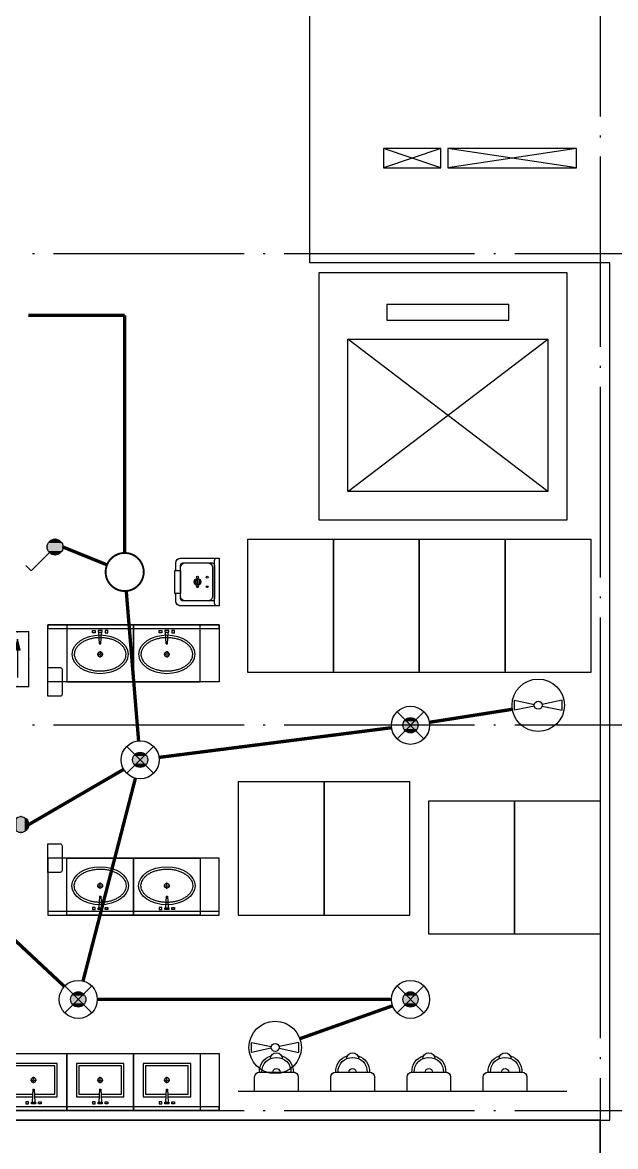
# Model space of a CAD drawing. Extents: x -288892 to 250096, y -100054 to 404668.
# Drawn here: x 35335 to 41559, y 7322 to 19125 of the extents above; entities that cross this region are included whole.
import ezdxf
from ezdxf.enums import TextEntityAlignment as Align
from ezdxf.xclip import XClip

# ---------------------------------------------------------------- set-up
doc = ezdxf.new("R2010")
doc.units = 0
doc.header["$LTSCALE"] = 1000
doc.header["$MEASUREMENT"] = 0
doc.linetypes.add('104-14# 核心筒$0$DOTE', pattern=[2.4200000000000004, 2, -0.2, 0.02, -0.2])
doc.layers.get('0').update_dxf_attribs({"linetype": 'CONTINUOUS'})
doc.layers.add('104-14# 核心筒$0$04-不打印_辅助线', color=165, linetype='CONTINUOUS', plot=False)
for name, color, linetype in [('104-14# 核心筒$0$A-E_电梯', 171, 'CONTINUOUS'), ('104-14# 核心筒$0$A-I_卫-洁具', 241, 'CONTINUOUS'), ('104-14# 核心筒$0$A_AXIS-轴线', 36, '104-14# 核心筒$0$DOTE'), ('EQUIP-动力', 3, 'CONTINUOUS'), ('EQUIP-照明', 3, 'CONTINUOUS'), ('TEL_TEXT', 3, 'CONTINUOUS'), ('WIRE-照明', 1, 'CONTINUOUS'), ('X-104 14#平面$0$05-填充_天正', 26, 'CONTINUOUS'), ('X-104 14#平面$0$A-TECH_暖通', 6, 'CONTINUOUS')]:
    doc.layers.add(name, color=color, linetype=linetype)
doc.layers.add('X-104 14#平面$0$000套内', color=226, linetype='CONTINUOUS', lineweight=30)
doc.styles.add('_TEL_DIM', font='SIMPLEX', dxfattribs={"width": 0.8, "height": 3.5, "bigfont": 'HZTXT'})
doc.styles.get("Standard").update_dxf_attribs({"font": 'gbenor.shx', "bigfont": 'gbcbig.shx'})

# ---------------------------------------------------------------- blocks, each defined once
blk = doc.blocks.new('104-14# 核心筒$0$jhat')
for p, q in [((-395, -250.0000000000582), (-395, 249.9999999999418)), ((-395, 249.9999999999418), (-44.99999999994179, 249.9999999999418)), ((-44.99999999994179, 249.9999999999418), (-44.99999999994179, 11.73657725605881)), ((-219.9999999999418, 32.25599999987753), (-219.9999999999418, 5.03999999986263)), ((-124.8214514199644, 8.000000000058208), (11.68149024352897, 14.3899337601033)), ((-124.8214514199644, 7.999999999941792), (-124.8214514199644, -8.000000000058208)), ((11.68149024352897, 14.3899337601033), (11.68149024352897, -14.3899337601033)), ((-225.0399999999208, -1.164153218269348e-10), (-253.7679999999236, -1.164153218269348e-10)), ((-219.9999999999418, -5.040000000095461), (-219.9999999999418, -32.76000000012573)), ((-186.7359999999171, -1.164153218269348e-10), (-214.9599999999045, -1.164153218269348e-10)), ((-124.8214514199644, -8.000000000058208), (11.68149024352897, -14.3899337601033)), ((-44.99999999994179, -12.38077738613356), (-44.99999999994179, -250.0000000000582)), ((-44.99999999994179, -250.0000000000582), (-395, -250.0000000000582))]:
    blk.add_line(p, q)
at = {"color": 8}
blk.add_lwpolyline([(-69.99999999994179, -11.06304409715813), (-69.99999999994179, -225.0000000000582), (-370, -225.0000000000582), (-370, 224.9999999999418), (-69.99999999994179, 224.9999999999418), (-69.99999999994179, 10.56628493819153)], dxfattribs=at)
at = {"ltscale": 1000, "const_width": 0.8399999999999999}
blk.add_lwpolyline([(-219.5799999999581, 0.1399999998975545, 0.9999999999999999), (-220.4199999999255, 0.1399999998975545, 0.9999999999999999)], format="xyb", close=True, dxfattribs=at)
for points in [[(7.191454842337407, 81.35012003820157), (30, 81.35012003820157), (30, 51.35012003820157), (7.191454842337407, 51.35012003820157)], [(11.68149024352897, -21.35012003820157), (30, -21.35012003820157), (30, 21.35012003820157), (11.68149024352897, 21.35012003820157)], [(7.191454842337407, -81.35012003820157), (30, -81.35012003820157), (30, -51.35012003820157), (7.191454842337407, -51.35012003820157)]]:
    blk.add_lwpolyline(points, close=True)
blk.add_circle((-219.9999999999418, -1.164153218269348e-10), 25.2)
at = {"layer": '104-14# 核心筒$0$04-不打印_辅助线'}
blk.add_lwpolyline([(100.0000000001164, -350), (100.0000000000582, 350), (-499.9999999999418, 350), (-499.9999999998836, -350)], close=True, dxfattribs=at)
blk = doc.blocks.new('104-14# 核心筒$0$hgfasg')
at = {"layer": '104-14# 核心筒$0$04-不打印_辅助线'}
blk.add_lwpolyline([(-450, 1400), (450, 1400), (450, 0), (-450, 0)], close=True, dxfattribs=at)
blk = doc.blocks.new('104-14# 核心筒$0$A-toilet-F2$0$A-toilet-F3$0$xb')
for p, q in [((-228.5999999991618, 152.3999999994412), (-228.6000000010245, 9.313225746154785e-10)), ((177.7999999998137, 203.2000000000698), (-177.7999999993481, 203.1999999994878)), ((228.6000000010245, -9.313225746154785e-10), (228.6000000005588, 152.3999999997905)), ((-228.6000000010245, 9.313225746154785e-10), (228.6000000010245, -9.313225746154785e-10))]:
    blk.add_line(p, q)
for centre, radius, start, end in [((-6.349999998696148, 209.549999998766), 171.56755229355, 106.6068803142738, 182.1210963969083), ((-6.349999998696148, 209.549999998766), 146.16755229355, 87.87890362284142, 182.1210963969083), ((9.313225746154785e-10, 342.8999999993248), 63.50000000000001, 1.07073087239469, 178.9292691276053), ((6.350000001490116, 209.549999998766), 146.16755229355, 357.8789036030917, 92.12109637715858), ((6.350000001490116, 209.549999998766), 171.56755229355, 357.8789036030917, 73.39311968572625), ((1.396983861923218e-09, 203.1999999987893), 38.1, 0, 180), ((-177.7999999993481, 152.3999999992084), 50.8, 90, 180), ((177.8000000002794, 152.3999999997905), 50.8, 0, 90)]:
    blk.add_arc(centre, radius, start, end)
blk = doc.blocks.new('104-14# 核心筒$0$meae')
for p, q in [((-215.039999999979, 0), (-243.7679999999818, 0)), ((-210, 5.039999999979045), (-210, 32.76000000000931)), ((-176.7359999999753, 0), (-204.9599999999627, 0)), ((-99.54815868195146, 8), (21.68149024352897, 14.3899337600451)), ((-99.54815868195146, -7.999999999941792), (-99.54815868195146, 8)), ((21.68149024352897, -14.3899337601033), (21.68149024352897, 14.3899337600451)), ((-210, -32.25599999999395), (-210, -5.039999999979045)), ((-99.54815868195146, -8.000000000058208), (21.68149024352897, -14.3899337601033))]:
    blk.add_line(p, q)
at = {"const_width": 0.8399999999999999}
blk.add_lwpolyline([(-209.5800000000163, -0.1400000000139698, -0.9999999999999999), (-210.4199999999837, -0.1400000000139698, -0.9999999999999999)], format="xyb", close=True, dxfattribs=at)
for points in [[(17.19145484233741, 81.35012003820157), (40, 81.35012003820157), (39.99999999994179, 51.35012003820157), (17.1914548422792, 51.35012003820157)], [(21.68149024352897, 21.35012003820157), (40, 21.35012003820157), (40, -21.35012003820157), (21.68149024352897, -21.35012003820157)], [(17.19145484233741, -81.35012003820157), (40, -81.35012003820157), (39.99999999994179, -51.35012003820157), (17.1914548422792, -51.35012003820157)]]:
    blk.add_lwpolyline(points, close=True)
blk.add_circle((-210, 0), 25.2)
blk.add_ellipse((-210, 0), major_axis=(0, -296.8388870928175), ratio=0.6737661697857759)
at = {"color": 8}
blk.add_open_spline([(-210, -271.838887092832), (-201.6286662275088, -271.838887092832), (-193.2556980797672, -270.8834744876949), (-176.5567826171755, -267.0318226981908), (-168.2292954665609, -264.1331208487391), (-151.7464247078751, -256.3412992825033), (-143.592075161112, -251.4461166422116), (-127.6688291439204, -239.6628589069005), (-119.9016611408442, -232.7743547918508), (-105.0053654383519, -217.100718463771), (-97.87740360945463, -208.3160983382841), (-84.50442564953119, -189.0367220979533), (-78.25994529254967, -178.5426552897552), (-66.86596525227651, -156.1005802754662), (-61.71665413689334, -144.1531549534993), (-52.68240508378949, -119.1104159536771), (-48.79751711455174, -106.0155586157343), (-42.41598126577446, -79.01830609660828), (-39.91934085072717, -65.11628590768669), (-36.39207964838715, -36.86706837144447), (-35.3614577781409, -22.5202054088586), (-34.79793056182098, 6.244822261855006), (-35.26502483320655, 20.66266644134885), (-37.68259151588427, 49.19399507466005), (-39.63306519814068, 63.30715293157846), (-44.95700291811954, 90.86129060061648), (-48.33046480413759, 104.3019146881416), (-56.39392556494568, 130.1611448710319), (-61.0838973345235, 142.5793309712317), (-71.62818411248736, 166.0733063118532), (-77.48238030000357, 177.1485642623738), (-90.15903716551838, 197.6798496269621), (-96.98112566315103, 207.1352148510632), (-111.3602107425686, 224.2113378457143), (-118.9163064261083, 231.8314545630128), (-134.510733252624, 245.1036245926516), (-142.547481424408, 250.7556368449004), (-158.868371842138, 260.0530890176306), (-167.1509793659789, 263.6999722997425), (-183.7976203592261, 269.0257272459567), (-192.162095878215, 270.7072330619558), (-208.8995512870024, 272.153067119536), (-217.2755150526064, 271.9185741905239), (-234.0031495776493, 269.526916392555), (-242.3573442720808, 267.3679324407713), (-258.9526960913208, 261.0731867576833), (-267.1936322519905, 256.9349128940958), (-283.3781850557425, 246.65468100406), (-291.3201072766096, 240.5117016318836), (-306.6623222918133, 226.2813428560039), (-314.0611830068519, 218.1942343084957), (-328.0653621423407, 200.2301868745126), (-334.6699371464783, 190.353927289194), (-346.859358667396, 169.044026111078), (-352.4439172392595, 157.6110181525), (-362.4072642970132, 133.476927122334), (-366.7859668953461, 120.7763437553076), (-374.1964356524404, 94.43610308453208), (-377.2281845823745, 80.79684587812517), (-381.8495765395346, 52.93462008907227), (-383.4392193020904, 38.71199739631265), (-385.1273327118251, 10.0537408667733), (-385.225804392132, -4.381569712015335), (-383.9285565786413, -33.08909023553133), (-382.5328362500295, -47.36097819061251), (-378.2902226594742, -75.36972922243876), (-375.4433290168527, -89.10625087702647), (-368.3874579074909, -115.6863969620317), (-364.1784936326439, -128.529630749661), (-354.5335200406262, -152.9902308470919), (-349.097582319926, -164.6071133053629), (-337.1786070214584, -186.3198765731067), (-330.6958189697471, -196.415140855941), (-316.9037533847149, -214.843760280055), (-309.5951420506462, -223.1764269854757), (-294.4000191528467, -237.9131964488188), (-286.5148495539906, -244.3169298697612), (-270.41386736813, -255.1213227973203), (-262.1997869724291, -259.5227866767091), (-245.6385630253353, -266.3373192788567), (-237.2919559226721, -268.7527736420161), (-222.6272707111784, -271.2949484957498), (-216.3134306632564, -271.838887092832), (-210, -271.838887092832)], degree=3, knots=[0, 0, 0, 0, 0.1541728099079682, 0.1541728099079682, 0.3083456198159364, 0.3083456198159364, 0.4625184297239047, 0.4625184297239047, 0.6166912396318729, 0.6166912396318729, 0.7708640495398411, 0.7708640495398411, 0.9250368594478093, 0.9250368594478093, 1.079209669355778, 1.079209669355778, 1.233382479263746, 1.233382479263746, 1.387555289171714, 1.387555289171714, 1.541728099079682, 1.541728099079682, 1.69590090898765, 1.69590090898765, 1.850073718895619, 1.850073718895619, 2.004246528803587, 2.004246528803587, 2.158419338711555, 2.158419338711555, 2.312592148619523, 2.312592148619523, 2.466764958527492, 2.466764958527492, 2.62093776843546, 2.62093776843546, 2.775110578343428, 2.775110578343428, 2.929283388251396, 2.929283388251396, 3.083456198159364, 3.083456198159364, 3.237629008067333, 3.237629008067333, 3.391801817975301, 3.391801817975301, 3.545974627883269, 3.545974627883269, 3.700147437791237, 3.700147437791237, 3.854320247699206, 3.854320247699206, 4.008493057607174, 4.008493057607174, 4.162665867515142, 4.162665867515142, 4.31683867742311, 4.31683867742311, 4.471011487331078, 4.471011487331078, 4.625184297239047, 4.625184297239047, 4.779357107147015, 4.779357107147015, 4.933529917054983, 4.933529917054983, 5.087702726962951, 5.087702726962951, 5.24187553687092, 5.24187553687092, 5.396048346778888, 5.396048346778888, 5.550221156686856, 5.550221156686856, 5.704393966594824, 5.704393966594824, 5.858566776502792, 5.858566776502792, 6.012739586410761, 6.012739586410761, 6.166912396318729, 6.166912396318729, 6.283185307179586, 6.283185307179586, 6.283185307179586, 6.283185307179586], dxfattribs=at)
at = {"layer": '104-14# 核心筒$0$04-不打印_辅助线'}
blk.add_lwpolyline([(-499.9999999998836, -349.9999999999418), (-499.9999999998836, 350.0000000000582), (100.0000000001164, 350.0000000000582), (100.0000000001164, -349.9999999999418)], close=True, dxfattribs=at)
blk = doc.blocks.new('104-14# 核心筒$0$hgfd')
at = {"color": 8}
for p, q in [((3.335953806526959e-07, 266.5000000000036), (2.372253220528364e-07, 189.5000000000036)), ((-38.49999971458601, 228.000000048185), (38.50000028541399, 227.9999999518077))]:
    blk.add_line(p, q, dxfattribs=at)
for points in [[(250, -3.504792402964085e-07), (-249.9999999999927, 3.504792402964085e-07), (-249.9999994917889, 406.0000003504792, -0.4142135623732199), (-199.9999994292011, 456.0000002878987), (-119.9999994292084, 456.0000001877597), (-119.9999994166865, 466.000000187767), (120.0000005833208, 465.9999998122548), (120.0000005708062, 455.9999998122548), (200.000000570777, 455.9999997121158, -0.414213562372991), (250.0000005081893, 405.9999996495353)], [(175.000000062566, 49.99999974339516), (-174.9999999374049, 50.00000025659756, -0.4142135623730927), (-199.9999999061183, 75.00000028789145), (-199.9999995230974, 381.0000002878987, -0.414213562373095), (-174.9999994917962, 406.0000002565976), (175.0000005082111, 405.9999997434024, -0.4142135623731322), (200.0000004769245, 380.9999997121085), (200.0000000938744, 74.99999971210127, -0.4142135623730573)], [(250, -3.504792402964085e-07), (-249.9999999999927, 3.504792402964085e-07), (-249.9999999686988, 25.00000035048652, -0.4142135623730971), (-224.9999999373977, 50.00000031918535), (225.0000000625878, 49.99999968082193, -0.4142135623730932), (250.0000000313012, 24.99999964952804)]]:
    blk.add_lwpolyline(points, format="xyb", close=True)
blk.add_lwpolyline([(120.0000005708062, 455.9999998122548), (200.000000570777, 455.9999997121158, -0.414213562373095), (250.0000005081893, 405.9999996495353), (250, -3.504792402964085e-07), (-249.9999999999927, 3.504792402964085e-07), (-249.9999994917889, 406.0000003504792, -0.4142135623730929), (-199.9999994292011, 456.0000002878987), (-119.9999994292084, 456.0000001877597)], format="xyb")
blk.add_lwpolyline([(150.0000000876389, 69.99999977469633), (-149.9999999123756, 70.00000022531094, -0.4142135623730976), (-199.9999998497879, 120.0000002878915), (-199.9999995543913, 356.0000002878842, -0.414213562373095), (-149.9999994918035, 406.0000002253037), (150.0000005081965, 405.9999997746963, -0.414213562373095), (200.0000004456087, 355.9999997121085), (200.0000001502194, 119.9999997121231, -0.4142135623731096)], format="xyb", close=True, dxfattribs=at)
blk.add_lwpolyline([(120.0000005082184, 405.9999998122476), (-119.9999994917889, 406.0000001877524), (-119.9999994166865, 466.000000187767), (120.0000005833208, 465.9999998122548)], close=True)
for centre, radius in [((-49.99999971457146, 228.0000000625914), 10), ((2.854139893315732e-07, 228.0000000000036), 35), ((50.00000028542127, 227.9999999374159), 10), ((-49.99999983975431, 128.0000000625841), 10), ((50.00000016025297, 127.9999999374159), 10)]:
    blk.add_circle(centre, radius)
blk.add_circle((2.854139893315732e-07, 228.0000000000036), 25, dxfattribs=at)
blk = doc.blocks.new('104-14# 核心筒$0$wrert')
for p, q in [((300.0000000001164, 200.0000000001637), (1900.000000000116, 2300.000000000164)), ((300.0000000001164, 2300.000000000164), (1900.000000000116, 200.0000000001637)), ((2265.000000000116, 1890.120000000174), (2100.000000000175, 1890.120000000174)), ((2100.000000000175, 1890.120000000174), (2100.000000000175, 609.8800000001538)), ((2265.000000000116, 609.8800000001538), (2265.000000000116, 1890.120000000174)), ((2100.000000000175, 609.8800000001538), (2265.000000000116, 609.8800000001538))]:
    blk.add_line(p, q)
for points in [[(1.164153218269348e-10, 2600.000000000278), (2600.000000000175, 2600.000000000278), (2600.000000000175, -3.819877747446299e-11), (1.164153218269348e-10, -3.819877747446299e-11)], [(300.0000000001164, 2300.000000000164), (1900.000000000116, 2300.000000000164), (1900.000000000116, 200.0000000001637), (300.0000000001164, 200.0000000001637), (300.0000000001164, 2300.000000000164)]]:
    blk.add_lwpolyline(points, close=True)
blk = doc.blocks.new('104-14# 核心筒')
at = {"layer": '104-14# 核心筒$0$A-I_卫-洁具', "ltscale": 0.1}
blk.add_line((41049.99999999996, 7900.000000000062), (37599.9999999998, 7900.000000000062), dxfattribs=at)
for points in [[(35599.99999999997, 12800.00020147528), (37400.00000000009, 12800.00020147616), (37400.00000000009, 12200.00020147616), (35599.99999999997, 12200.00020147528)], [(35599.99999999997, 12760.00020147517), (37400.0000000002, 12760.00020147482), (37400.0000000002, 12800.00020147482), (35599.99999999997, 12800.00020147517)], [(35600.00000000102, 9750.00020154228), (37399.99999999985, 9750.000201541348), (37399.99999999985, 10350.00020154135), (35600.00000000102, 10350.00020154228)], [(35600.00000000102, 9750.00020154228), (37400.00000000125, 9750.00020154193), (37400.00000000125, 9790.00020154193), (35600.00000000102, 9790.00020154228)], [(37399.99999999948, 7699.99999999674), (33900.00000000177, 7699.999999994813), (33900.00000000177, 8299.999999994812), (37399.99999999948, 8299.99999999674)], [(33900.00000000334, 7699.999999997672), (37400.00000000087, 7699.999999997322), (37400.00000000087, 7739.999999997322), (33900.00000000334, 7739.999999997672)]]:
    blk.add_lwpolyline(points, close=True, dxfattribs=at)
for points in [[(35599.99999999997, 12050.00020147528), (35599.99999999997, 12350.00020147528), (35729.99999999997, 12350.00020147528, -0.414213562373095), (35749.99999999997, 12330.00020147528), (35749.99999999997, 12070.00020147528, -0.414213562373095), (35729.99999999997, 12050.00020147528)], [(35600.00000000102, 10200.00020154228), (35600.00000000102, 10500.00020154228), (35730.00000000102, 10500.00020154228, -0.414213562373095), (35750.00000000102, 10480.00020154228), (35750.00000000102, 10220.00020154228, -0.414213562373095), (35730.00000000102, 10200.00020154228)]]:
    blk.add_lwpolyline(points, format="xyb", close=True, dxfattribs=at)
at = {"layer": '104-14# 核心筒$0$A_AXIS-轴线'}
for p, q in [((41400.00000000001, 54018.37846733601), (41400.00000000001, -8545.12396972545)), ((-24838.9698462474, 16700), (120259.921909796, 16700)), ((-24838.9698462474, 11750), (120259.921909796, 11750)), ((-24838.9698462474, 7700), (120259.921909796, 7700))]:
    blk.add_line(p, q, dxfattribs=at)
at = {"layer": '104-14# 核心筒$0$A-E_电梯', "rotation": 90}
blk.add_blockref('104-14# 核心筒$0$wrert', (41049.99999999997, 13900.00020154199), dxfattribs=at)
at = {"layer": '104-14# 核心筒$0$A-I_卫-洁具', "ltscale": 0.1}
for name, p, rotation in [('104-14# 核心筒$0$hgfasg', (38149.99999999997, 13700.00020147616), 180), ('104-14# 核心筒$0$hgfasg', (39049.99999999776, 13700.00020147616), 180), ('104-14# 核心筒$0$hgfasg', (39949.99999999776, 13700.00020147616), 180), ('104-14# 核心筒$0$hgfasg', (40849.99999999776, 13700.00020147616), 180), ('104-14# 核心筒$0$hgfd', (37400.00000037823, 13250.00020147517), 89.99999999369672), ('104-14# 核心筒$0$hgfasg', (40049.99999999994, 10950.00020154216), 180), ('104-14# 核心筒$0$hgfasg', (40949.99999999994, 10950.00020154216), 180), ('104-14# 核心筒$0$meae', (36150.00000000003, 9850.00020154228), 270), ('104-14# 核心筒$0$meae', (36849.99999999997, 9850.000201542513), 270)]:
    blk.add_blockref(name, p, dxfattribs=dict(at, rotation=rotation))
at = {"layer": '104-14# 核心筒$0$A-I_卫-洁具', "ltscale": 0.1, "xscale": -1}
for name, p, rotation in [('104-14# 核心筒$0$meae', (36150.00000000015, 12700.00020147528), 270), ('104-14# 核心筒$0$meae', (36850.00000000015, 12700.00020147505), 270), ('104-14# 核心筒$0$jhat', (35450.00000000003, 7799.99999999674), 90), ('104-14# 核心筒$0$jhat', (36150.00000000003, 7799.999999996682), 90), ('104-14# 核心筒$0$jhat', (36850.00000000003, 7799.999999996682), 90)]:
    blk.add_blockref(name, p, dxfattribs=dict(at, rotation=rotation))
for name, p in [('104-14# 核心筒$0$hgfasg', (38049.99999999997, 9750.000201542163)), ('104-14# 核心筒$0$hgfasg', (38949.99999999776, 9750.000201542163)), ('104-14# 核心筒$0$A-toilet-F2$0$A-toilet-F3$0$xb', (37999.99999998536, 7900.000000000062)), ('104-14# 核心筒$0$A-toilet-F2$0$A-toilet-F3$0$xb', (38799.99999998536, 7900.000000000062)), ('104-14# 核心筒$0$A-toilet-F2$0$A-toilet-F3$0$xb', (39599.99999998536, 7900.000000000062)), ('104-14# 核心筒$0$A-toilet-F2$0$A-toilet-F3$0$xb', (40399.99999998536, 7900.000000000062))]:
    blk.add_blockref(name, p, dxfattribs=at)
blk = doc.blocks.new('*U1813')
blk.add_lwpolyline([(200.0000000010187, 0), (200.0000000010187, 1349.999999987052), (0, 1349.999999987052), (0, 0), (200.0000000010187, 0), (0, 1349.999999987052), (0, 0), (200.0000000010187, 1349.999999987052)])
blk = doc.blocks.new('*U1802')
blk.add_lwpolyline([(200.0000000000146, 0), (200.0000000000146, 599.999999989468), (0, 599.999999989468), (0, 0), (200.0000000000146, 0), (0, 599.999999989468), (0, 0), (200.0000000000146, 599.999999989468)])
blk = doc.blocks.new('X-104 14#平面$0$sdfjladfiididid')
at = {"layer": 'X-104 14#平面$0$A-TECH_暖通', "rotation": 90}
for name, p in [('*U1802', (39725.0000000002, 17600.00000000004)), ('*U1813', (41150.0000000002, 17600.00000000004))]:
    blk.add_blockref(name, p, dxfattribs=at)
blk = doc.blocks.new('X-104 14#平面')
at = {"layer": 'X-104 14#平面$0$000套内'}
blk.add_lwpolyline([(23400.00000000001, 26450.00000000002), (50400.00000000001, 26450.00000000002), (50400.00000000001, -2049.999999999978), (23449.99999999199, -2049.999999999977), (23450.00000000803, 7799.999999999234), (32350.00000000158, 7800.000000001231), (32350.00000000159, 7599.999999993254), (41500.00000001615, 7599.999999990974), (41500.00000000009, 16600.00020154226), (38350.00029705991, 16600.00010077111), (38350.0002970601, 19249.9998992286), (30600.00000000007, 19249.99999999982), (30600.00000000007, 26300.00000000002)], dxfattribs=at)
at = {"layer": 'X-104 14#平面$0$05-填充_天正'}
blk.add_lwpolyline([(41400.00000000001, -2049.999999999978), (41400.00000000001, 7599.999999990999), (32350.00000000282, 7599.999999993254), (32350.00000000158, 7800.000000001231), (26449.99999999919, 7799.999999999907), (26450.00000000331, 6399.999999999681), (23450.00000000536, 6399.99999999974), (23449.99999999199, -2049.999999999977), (30600.00000006576, -2049.999999954483), (30600.00000005462, -249.9999999999927), (32399.99999999997, -249.9999999999927), (32400.00000000001, -2049.999999999978)], close=True, dxfattribs=at)
ref = blk.add_blockref('104-14# 核心筒', (0, 0))
XClip(ref).set_block_clipping_path([(-38664.36238214614, -25499.99999999997), (139216.5485069363, 330900)])
blk.add_blockref('X-104 14#平面$0$sdfjladfiididid', (0, 0))
blk = doc.blocks.new('$equip$00001149')
for p, q in [((-0.353553390592424, 0.353553390592424), (0.353553390592424, -0.353553390592424)), ((0.353553390592424, 0.353553390592424), (-0.353553390592424, -0.353553390592424))]:
    blk.add_line(p, q)
for radius in [0.5, 0.2]:
    blk.add_circle((0, 0), radius)
for points in [[(-0.1732050807586347, 0.09999999999854481), (0.1732050807586347, 0.09999999999854481), (-0.2000000000007276, 0), (0.2000000000007276, 0)], [(-0.1732050807586347, -0.09999999999854481), (0.1732050807586347, -0.09999999999854481), (-0.2000000000007276, 0), (0.2000000000007276, 0)], [(-0.09999999999854481, 0.1732050807586347), (0.09999999999854481, 0.1732050807586347), (-0.1732050807586347, 0.09999999999854481), (0.1732050807586347, 0.09999999999854481)], [(0, 0.2000000000007276), (0, 0.2000000000007276), (-0.09999999999854481, 0.1732050807586347), (0.09999999999854481, 0.1732050807586347)], [(-0.09999999999854481, -0.1732050807586347), (0.09999999999854481, -0.1732050807586347), (-0.1732050807586347, -0.09999999999854481), (0.1732050807586347, -0.09999999999854481)], [(0, -0.2000000000007276), (0, -0.2000000000007276), (-0.09999999999854481, -0.1732050807586347), (0.09999999999854481, -0.1732050807586347)]]:
    blk.add_solid(points)
at = {"flags": 9}
blk.add_attdef('A', (0, 0), '', height=2e-05, dxfattribs=at)
blk = doc.blocks.new('$equip$00001304')
for p, q in [((-0.625, -0.1302083333357587), (-0.625, 0.1302083333357587)), ((-0.625, 0.1302083333357587), (-0.1019771270548517, 0.02124523480597418)), ((0.625, 0.1302083333357587), (0.1019771270548517, 0.02124523480597418)), ((0.625, -0.1302083333357587), (0.625, 0.1302083333357587)), ((-0.1019771270548517, -0.02124523480597418), (-0.625, -0.1302083333357587)), ((0.1019771270548517, -0.02124523480597418), (0.625, -0.1302083333357587))]:
    blk.add_line(p, q)
for radius in [0.6875, 0.1041666666666797]:
    blk.add_circle((0, 0), radius)
at = {"flags": 9}
blk.add_attdef('A', (0, 0), '', height=2e-05, dxfattribs=at)
blk = doc.blocks.new('$equip$00001963')
for p, q in [((0.1473139127447212, 0.3556472460822988), (0.624999999996362, 0.8333333333339397)), ((0.5118629150056222, 0.7201962483431998), (0.653284271244047, 0.578774892108413)), ((0.624999999996362, 0.8333333333339397), (0.7664213562347868, 0.6919119770955149))]:
    blk.add_line(p, q)
blk.add_circle((-3.637978807091713e-12, 0.2083333333339397), 0.2083333333334168)
for p in [(0, 0.4166666666660603), (-0.2083333333393966, 0.2083333333375776), (0, 0), (0.2083333333284827, 0.2083333333375776)]:
    blk.add_point(p)
for points in [[(-0.1804219591249421, 0.312500000001819), (0.1804219591176661, 0.312500000001819), (-0.2083333333357587, 0.2083333333339397), (0.2083333333284827, 0.2083333333339397)], [(-0.1041666666715173, 0.3887552924552438), (0.1041666666642413, 0.3887552924552438), (-0.1804219591249421, 0.312500000001819), (0.1804219591176661, 0.312500000001819)], [(-3.637978807091713e-12, 0.4166666666660603), (-3.637978807091713e-12, 0.4166666666660603), (-0.1041666666715173, 0.3887552924552438), (0.1041666666642413, 0.3887552924552438)], [(-0.1804219591249421, 0.1041666666660603), (0.1804219591176661, 0.1041666666660603), (-0.2083333333357587, 0.2083333333339397), (0.2083333333284827, 0.2083333333339397)], [(-0.1041666666715173, 0.02791137421263556), (0.1041666666642413, 0.02791137421263556), (-0.1804219591249421, 0.1041666666660603), (0.1804219591176661, 0.1041666666660603)], [(-3.637978807091713e-12, 1.818989403545856e-12), (-3.637978807091713e-12, 1.818989403545856e-12), (-0.1041666666715173, 0.02791137421263556), (0.1041666666642413, 0.02791137421263556)]]:
    blk.add_solid(points)
at = {"layer": 'TEL_TEXT', "style": '_TEL_DIM', "flags": 1}
blk.add_attdef('A', text='', height=2e-05, dxfattribs=at).set_placement((0, 0), align=Align.MIDDLE_CENTER)
blk = doc.blocks.new('$equip$00001962')
for p, q in [((0.1473139127519971, 0.3556472460822988), (0.625000000003638, 0.8333333333339397)), ((0.625000000003638, 0.8333333333339397), (0.7664213562420628, 0.6919119770955149))]:
    blk.add_line(p, q)
blk.add_circle((3.637978807091713e-12, 0.2083333333339397), 0.2083333333334168)
for p in [(1.091393642127514e-11, 0.4166666666660603), (-0.2083333333284827, 0.2083333333375776), (1.091393642127514e-11, 0), (0.2083333333393966, 0.2083333333375776)]:
    blk.add_point(p)
for points in [[(-0.1804219591176661, 0.312500000001819), (0.1804219591249421, 0.312500000001819), (-0.2083333333284827, 0.2083333333339397), (0.2083333333357587, 0.2083333333339397)], [(-0.1041666666642413, 0.3887552924552438), (0.1041666666715173, 0.3887552924552438), (-0.1804219591176661, 0.312500000001819), (0.1804219591249421, 0.312500000001819)], [(3.637978807091713e-12, 0.4166666666660603), (3.637978807091713e-12, 0.4166666666660603), (-0.1041666666642413, 0.3887552924552438), (0.1041666666715173, 0.3887552924552438)], [(-0.1804219591176661, 0.1041666666660603), (0.1804219591249421, 0.1041666666660603), (-0.2083333333284827, 0.2083333333339397), (0.2083333333357587, 0.2083333333339397)], [(-0.1041666666642413, 0.02791137421263556), (0.1041666666715173, 0.02791137421263556), (-0.1804219591176661, 0.1041666666660603), (0.1804219591249421, 0.1041666666660603)], [(3.637978807091713e-12, 1.818989403545856e-12), (3.637978807091713e-12, 1.818989403545856e-12), (-0.1041666666642413, 0.02791137421263556), (0.1041666666715173, 0.02791137421263556)]]:
    blk.add_solid(points)
at = {"layer": 'TEL_TEXT', "style": '_TEL_DIM', "flags": 1}
blk.add_attdef('A', text='', height=2e-05, dxfattribs=at).set_placement((0, 0), align=Align.MIDDLE_CENTER)
blk = doc.blocks.new('$equip_U$00000223(HT0843)')
at = {"color": 3, "const_width": 0.05}
blk.add_lwpolyline([(3.637978807091713e-12, 0.500000000001819, -1), (3.637978807091713e-12, -0.499999999998181, -1), (3.637978807091713e-12, 0.500000000001819, -0.7023763675006053)], format="xyb", dxfattribs=at)
at = {"color": 3}
blk.add_circle((3.637978807091713e-12, 1.818989403545856e-12), 0.5, dxfattribs=at)
for p in [(3.637978807091713e-12, 0.500000000001819), (-0.499999999996362, 1.818989403545856e-12), (0.500000000003638, 1.818989403545856e-12), (3.637978807091713e-12, -0.499999999998181)]:
    blk.add_point(p)
at = {"color": 7, "style": '_TEL_DIM', "flags": 1}
blk.add_attdef('A', text='', height=2.5e-05, dxfattribs=at).set_placement((3.637978807091713e-12, 1.818989403545856e-12), align=Align.MIDDLE_CENTER)
blk = doc.blocks.new('$equip$00002541')
blk.add_hatch(color=256).paths.add_polyline_path([(-0.2400000000016007, 0.3719999999993888), (-0.5280000000020664, 0.2999999999992724), (-0.2400000000016007, 0.227999999999156)])
for p, q in [((-0.7199999999975262, 0.5999999999949068), (-0.7199999999975262, 0)), ((0.7199999999975262, 0.5999999999949068), (-0.7199999999975262, 0.5999999999949068)), ((0.7199999999975262, 0), (0.7199999999975262, 0.5999999999949068)), ((-0.2400000000016007, 0.3719999999993888), (-0.5280000000020664, 0.2999999999992724)), ((-0.5280000000020664, 0.2999999999992724), (-0.2400000000016007, 0.227999999999156)), ((-0.2400000000016007, 0.3719999999993888), (-0.2400000000016007, 0.227999999999156)), ((-0.7199999999975262, 0), (0.7199999999975262, 0))]:
    blk.add_line(p, q)
at = {"color": 7}
blk.add_line((-0.4800000000032014, 0.2999999999992724), (0.4800000000032014, 0.2999999999992724), dxfattribs=at)
at = {"const_width": 0.02}
blk.add_lwpolyline([(-0.7199999999975262, 0.5999999999949068), (-0.7199999999975262, 0), (0.7199999999975262, 0), (0.7199999999975262, 0.5999999999949068), (-0.7199999999975262, 0.5999999999949068), (-0.7199999999975262, 0)], dxfattribs=at)
for p in [(0, 0.5999999999949068), (-0.7199999999975262, 0.2999999999956344), (0.7199999999975262, 0.2999999999956344), (0, 0)]:
    blk.add_point(p)
at = {"color": 7, "style": '_TEL_DIM', "flags": 1}
blk.add_attdef('A', text='', height=2e-05, dxfattribs=at).set_placement((0, 0), align=Align.MIDDLE_CENTER)

msp = doc.modelspace()

# ---------------------------------------------------------------- linework, layer by layer
at = {"layer": 'WIRE-照明', "linetype": 'Continuous', "const_width": 35}
for points in [[(35394.52411036887, 16050.00000000006), (36407.33040808194, 16050.00000000006)], [(36407.33040808194, 13554.55945768402), (36407.33040808194, 16050.00000000006)], [(36221.93418321515, 13429.58105327586), (35759.60059059062, 13616.66686820722)], [(36553.44137541582, 11581.83058302448), (36423.75899969741, 13155.23534630376)], [(39604.89511086789, 11775.91478701041), (40476.8572331729, 11913.05262432409)], [(36768.25898188075, 11407.84021963103), (39208.93467615263, 11719.50799520401)], [(35399.99999999992, 10702.30944919173), (36396.97110267606, 11281.97795477128)], [(35970.00553044487, 9059.861725995652), (36519.85745008323, 11188.86053662744)], [(34975.86567454133, 9750.000201542556), (35773.98260132915, 9002.894097738332)], [(36119.9930134968, 8866.21579097888), (39207.32369100209, 8866.21579097888)], [(39218.83868147277, 8799.332301366492), (38246.04950186324, 8454.140208096404)]]:
    msp.add_lwpolyline(points, dxfattribs=at)

# ---------------------------------------------------------------- block references
msp.add_blockref('X-104 14#平面', (0, 0))
at = {"layer": 'EQUIP-动力', "xscale": 400, "yscale": 400, "zscale": 400}
for p in [(40748.51793548837, 11955.778059576), (37986.88261376042, 8362.17540987936)]:
    msp.add_blockref('$equip$00001304', p, dxfattribs=at)
at = {"layer": 'EQUIP-照明', "xscale": 400, "yscale": 400, "zscale": 400}
for name, p, rotation in [('$equip$00001962', (35676.26725725923, 13700.00020154225), 180), ('$equip$00002541', (35162.02411037032, 12438.70704213693), 270), ('$equip$00001963', (35399.99999999992, 10702.30944919173), 90)]:
    msp.add_blockref(name, p, dxfattribs=dict(at, rotation=rotation))
for name, p in [('$equip_U$00000223(HT0843)', (36407.33040808048, 13354.5594576833)), ('$equip$00001149', (39407.32369100209, 11744.84174319083)), ('$equip$00001149', (36569.86996703129, 11382.50647164421)), ('$equip$00001149', (35919.9930134968, 8866.21579097888)), ('$equip$00001149', (39407.32369100209, 8866.21579097888))]:
    msp.add_blockref(name, p, dxfattribs=at)

doc.saveas('drawing.dxf')
